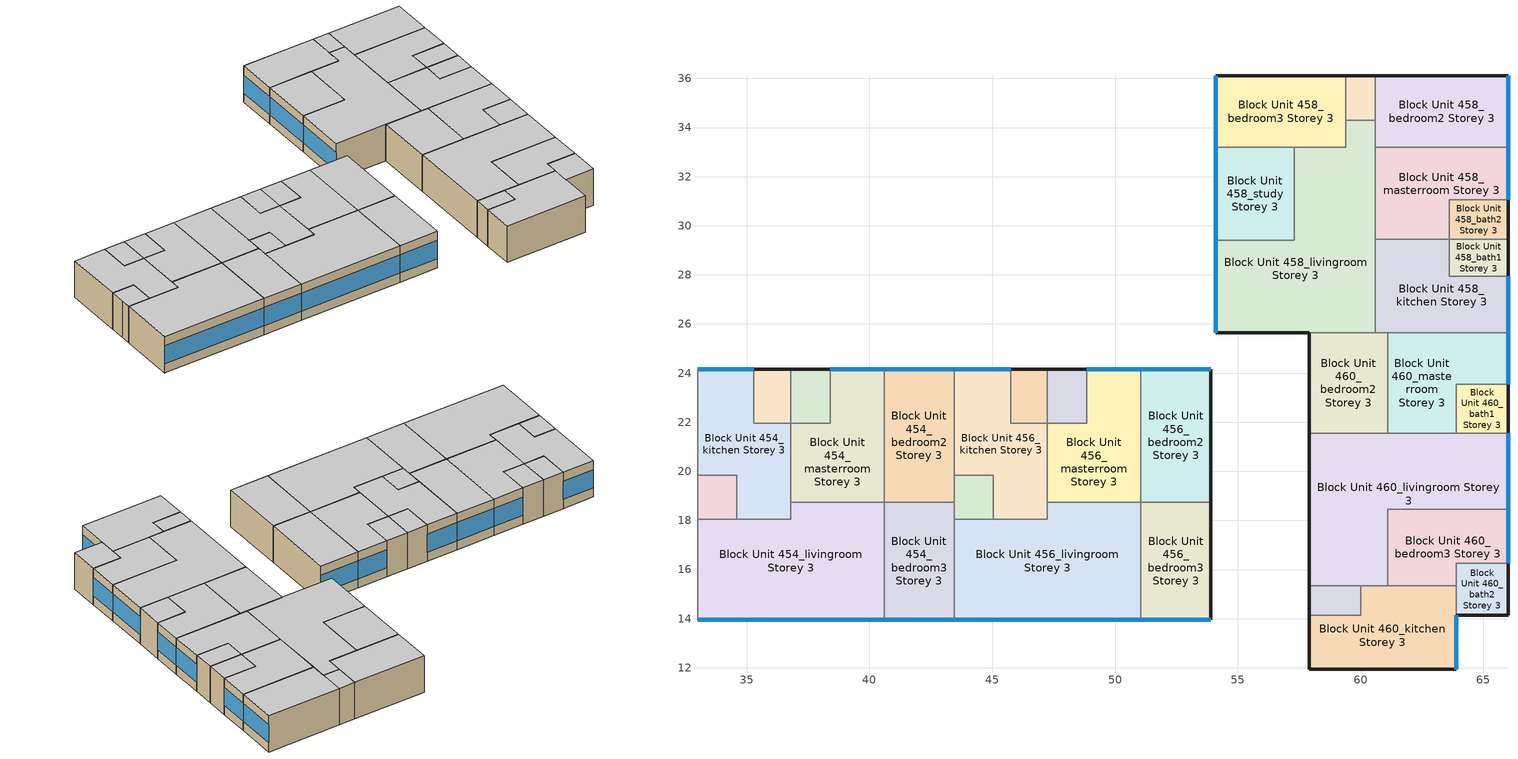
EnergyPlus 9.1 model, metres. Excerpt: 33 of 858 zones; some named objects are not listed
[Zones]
Block Unit 454_masterroom Storey 3
 floor adiabatic (Project Floor): 40.6,24.15 40.6,18.75 36.8,18.75 36.8,21.95 38.4,21.95 38.4,24.15 z12
 wall outside (Project Wall): 40.6,24.15 38.4,24.15 z12:14.8
 wall to Block Unit 454_bath2 Storey 3 (Project Wall): 38.4,24.15 38.4,21.95 36.8,21.95 z12:14.8
 wall to Block Unit 454_kitchen Storey 3 (Project Wall): 36.8,21.95 36.8,18.75 z12:14.8
 wall to Block Unit 454_livingroom Storey 3 (Project Wall): 36.8,18.75 40.6,18.75 z12:14.8
 wall to Block Unit 454_bedroom2 Storey 3 (Project Wall): 40.6,18.75 40.6,24.15 z12:14.8
 window (Project External Window): 40.6,24.15 38.4,24.15 z12.7:14.1
 ceiling adiabatic (Project Ceiling): 40.6,18.75 40.6,24.15 38.4,24.15 38.4,21.95 36.8,21.95 36.8,18.75 z14.8
Block Unit 454_bedroom2 Storey 3
 floor adiabatic (Project Floor): 43.45,24.15 43.45,18.75 40.6,18.75 40.6,24.15 z12
 wall outside (Project Wall): 43.45,24.15 40.6,24.15 z12:14.8
 wall to Block Unit 454_bedroom3 Storey 3 (Project Wall): 40.6,18.75 43.45,18.75 z12:14.8
 wall to Block Unit 456_kitchen Storey 3 (Project Wall): 43.45,19.85 43.45,24.15 z12:14.8
 wall to Block Unit 456_store Storey 3 (Project Wall): 43.45,18.75 43.45,19.85 z12:14.8
 window (Project External Window): 43.45,24.15 40.6,24.15 z12.7:14.1
 ceiling adiabatic (Project Ceiling): 43.45,18.75 43.45,24.15 40.6,24.15 40.6,18.75 z14.8
Block Unit 454_bedroom3 Storey 3
 floor adiabatic (Project Floor): 43.45,18.75 43.45,13.95 40.6,13.95 40.6,18.75 z12
 wall outside (Project Wall): 40.6,13.95 43.45,13.95 z12:14.8
 wall to Block Unit 454_livingroom Storey 3 (Project Wall): 40.6,18.75 40.6,13.95 z12:14.8
 wall to Block Unit 456_store Storey 3 (Project Wall): 43.45,18.05 43.45,18.75 z12:14.8
 wall to Block Unit 456_livingroom Storey 3 (Project Wall): 43.45,13.95 43.45,18.05 z12:14.8
 window (Project External Window): 40.6,13.95 43.45,13.95 z12.7:14.1
 ceiling adiabatic (Project Ceiling): 43.45,13.95 43.45,18.75 40.6,18.75 40.6,13.95 z14.8
Block Unit 454_bath1 Storey 3
 floor adiabatic (Project Floor): 36.8,24.15 36.8,21.95 35.3,21.95 35.3,24.15 z12
 wall outside (Project Wall): 36.8,24.15 35.3,24.15 z12:14.8
 wall to Block Unit 454_kitchen Storey 3 (Project Wall): 35.3,24.15 35.3,21.95 36.8,21.95 z12:14.8
 wall to Block Unit 454_bath2 Storey 3 (Project Wall): 36.8,21.95 36.8,24.15 z12:14.8
 ceiling adiabatic (Project Ceiling): 36.8,21.95 36.8,24.15 35.3,24.15 35.3,21.95 z14.8
Block Unit 454_bath2 Storey 3
 floor adiabatic (Project Floor): 38.4,24.15 38.4,21.95 36.8,21.95 36.8,24.15 z12
 wall outside (Project Wall): 38.4,24.15 36.8,24.15 z12:14.8
 ceiling adiabatic (Project Ceiling): 38.4,21.95 38.4,24.15 36.8,24.15 36.8,21.95 z14.8
Block Unit 454_kitchen Storey 3
 floor adiabatic (Project Floor): 35.3,24.15 35.3,21.95 36.8,21.95 36.8,18.05 34.6,18.05 34.6,19.85 33,19.85 33,24.15 z12
 wall outside (Project Wall): 35.3,24.15 33,24.15 z12:14.8
 wall to Block Unit 452_bedroom2 Storey 3 (Project Wall): 33,24.15 33,19.85 z12:14.8
 wall to Block Unit 454_livingroom Storey 3 (Project Wall): 34.6,18.05 36.8,18.05 36.8,18.75 z12:14.8
 wall to Block Unit 454_store Storey 3 (Project Wall): 33,19.85 34.6,19.85 34.6,18.05 z12:14.8
 window (Project External Window): 35.3,24.15 33,24.15 z12.7:14.1
 ceiling adiabatic (Project Ceiling): 36.8,18.05 36.8,21.95 35.3,21.95 35.3,24.15 33,24.15 33,19.85 34.6,19.85 34.6,18.05 z14.8
Block Unit 454_store Storey 3
 floor adiabatic (Project Floor): 34.6,19.85 34.6,18.05 33,18.05 33,19.85 z12
 wall to Block Unit 452_bedroom2 Storey 3 (Project Wall): 33,19.85 33,18.75 z12:14.8
 wall to Block Unit 452_bedroom3 Storey 3 (Project Wall): 33,18.75 33,18.05 z12:14.8
 wall to Block Unit 454_livingroom Storey 3 (Project Wall): 33,18.05 34.6,18.05 z12:14.8
 ceiling adiabatic (Project Ceiling): 34.6,18.05 34.6,19.85 33,19.85 33,18.05 z14.8
Block Unit 454_livingroom Storey 3
 floor adiabatic (Project Floor): 40.6,18.75 40.6,13.95 33,13.95 33,18.05 36.8,18.05 36.8,18.75 z12
 wall outside (Project Wall): 33,13.95 40.6,13.95 z12:14.8
 wall to Block Unit 452_bedroom3 Storey 3 (Project Wall): 33,18.05 33,13.95 z12:14.8
 window (Project External Window): 33,13.95 40.6,13.95 z12.7:14.1
 ceiling adiabatic (Project Ceiling): 40.6,13.95 40.6,18.75 36.8,18.75 36.8,18.05 33,18.05 33,13.95 z14.8
Block Unit 456_masterroom Storey 3
 floor adiabatic (Project Floor): 51.05,24.15 51.05,18.75 47.25,18.75 47.25,21.95 48.85,21.95 48.85,24.15 z12
 wall outside (Project Wall): 51.05,24.15 48.85,24.15 z12:14.8
 wall to Block Unit 456_bath2 Storey 3 (Project Wall): 48.85,24.15 48.85,21.95 47.25,21.95 z12:14.8
 wall to Block Unit 456_kitchen Storey 3 (Project Wall): 47.25,21.95 47.25,18.75 z12:14.8
 wall to Block Unit 456_livingroom Storey 3 (Project Wall): 47.25,18.75 51.05,18.75 z12:14.8
 wall to Block Unit 456_bedroom2 Storey 3 (Project Wall): 51.05,18.75 51.05,24.15 z12:14.8
 window (Project External Window): 51.05,24.15 48.85,24.15 z12.7:14.1
 ceiling adiabatic (Project Ceiling): 51.05,18.75 51.05,24.15 48.85,24.15 48.85,21.95 47.25,21.95 47.25,18.75 z14.8
Block Unit 456_bedroom2 Storey 3
 floor adiabatic (Project Floor): 53.9,24.15 53.9,18.75 51.05,18.75 51.05,24.15 z12
 wall outside (Project Wall): 53.9,18.75 53.9,24.15 51.05,24.15 z12:14.8
 wall to Block Unit 456_bedroom3 Storey 3 (Project Wall): 51.05,18.75 53.9,18.75 z12:14.8
 window (Project External Window): 53.9,24.15 51.05,24.15 z12.7:14.1
 ceiling adiabatic (Project Ceiling): 53.9,18.75 53.9,24.15 51.05,24.15 51.05,18.75 z14.8
Block Unit 456_bedroom3 Storey 3
 floor adiabatic (Project Floor): 53.9,18.75 53.9,13.95 51.05,13.95 51.05,18.75 z12
 wall outside (Project Wall): 51.05,13.95 53.9,13.95 53.9,18.75 z12:14.8
 wall to Block Unit 456_livingroom Storey 3 (Project Wall): 51.05,18.75 51.05,13.95 z12:14.8
 window (Project External Window): 51.05,13.95 53.9,13.95 z12.7:14.1
 ceiling adiabatic (Project Ceiling): 53.9,13.95 53.9,18.75 51.05,18.75 51.05,13.95 z14.8
Block Unit 456_bath1 Storey 3
 floor adiabatic (Project Floor): 47.25,24.15 47.25,21.95 45.75,21.95 45.75,24.15 z12
 wall outside (Project Wall): 47.25,24.15 45.75,24.15 z12:14.8
 wall to Block Unit 456_kitchen Storey 3 (Project Wall): 45.75,24.15 45.75,21.95 47.25,21.95 z12:14.8
 wall to Block Unit 456_bath2 Storey 3 (Project Wall): 47.25,21.95 47.25,24.15 z12:14.8
 ceiling adiabatic (Project Ceiling): 47.25,21.95 47.25,24.15 45.75,24.15 45.75,21.95 z14.8
Block Unit 456_bath2 Storey 3
 floor adiabatic (Project Floor): 48.85,24.15 48.85,21.95 47.25,21.95 47.25,24.15 z12
 wall outside (Project Wall): 48.85,24.15 47.25,24.15 z12:14.8
 ceiling adiabatic (Project Ceiling): 48.85,21.95 48.85,24.15 47.25,24.15 47.25,21.95 z14.8
Block Unit 456_kitchen Storey 3
 floor adiabatic (Project Floor): 45.75,24.15 45.75,21.95 47.25,21.95 47.25,18.05 45.05,18.05 45.05,19.85 43.45,19.85 43.45,24.15 z12
 wall outside (Project Wall): 45.75,24.15 43.45,24.15 z12:14.8
 wall to Block Unit 456_livingroom Storey 3 (Project Wall): 45.05,18.05 47.25,18.05 47.25,18.75 z12:14.8
 wall to Block Unit 456_store Storey 3 (Project Wall): 43.45,19.85 45.05,19.85 45.05,18.05 z12:14.8
 window (Project External Window): 45.75,24.15 43.45,24.15 z12.7:14.1
 ceiling adiabatic (Project Ceiling): 47.25,18.05 47.25,21.95 45.75,21.95 45.75,24.15 43.45,24.15 43.45,19.85 45.05,19.85 45.05,18.05 z14.8
Block Unit 456_store Storey 3
 floor adiabatic (Project Floor): 45.05,19.85 45.05,18.05 43.45,18.05 43.45,19.85 z12
 wall to Block Unit 456_livingroom Storey 3 (Project Wall): 43.45,18.05 45.05,18.05 z12:14.8
 ceiling adiabatic (Project Ceiling): 45.05,18.05 45.05,19.85 43.45,19.85 43.45,18.05 z14.8
Block Unit 456_livingroom Storey 3
 floor adiabatic (Project Floor): 51.05,18.75 51.05,13.95 43.45,13.95 43.45,18.05 47.25,18.05 47.25,18.75 z12
 wall outside (Project Wall): 43.45,13.95 51.05,13.95 z12:14.8
 window (Project External Window): 43.45,13.95 51.05,13.95 z12.7:14.1
 ceiling adiabatic (Project Ceiling): 51.05,13.95 51.05,18.75 47.25,18.75 47.25,18.05 43.45,18.05 43.45,13.95 z14.8
Block Unit 458_masterroom Storey 3
 floor adiabatic (Project Floor): 66,33.2 66,31.05 63.6,31.05 63.6,29.45 60.6,29.45 60.6,33.2 z12
 wall outside (Project Wall): 66,31.05 66,33.2 z12:14.8
 wall to Block Unit 458_bedroom2 Storey 3 (Project Wall): 66,33.2 60.6,33.2 z12:14.8
 wall to Block Unit 458_livingroom Storey 3 (Project Wall): 60.6,33.2 60.6,29.45 z12:14.8
 wall to Block Unit 458_kitchen Storey 3 (Project Wall): 60.6,29.45 63.6,29.45 z12:14.8
 wall to Block Unit 458_bath2 Storey 3 (Project Wall): 63.6,29.45 63.6,31.05 66,31.05 z12:14.8
 window (Project External Window): 66,31.05 66,33.2 z12.7:14.1
 ceiling adiabatic (Project Ceiling): 66,31.05 66,33.2 60.6,33.2 60.6,29.45 63.6,29.45 63.6,31.05 z14.8
Block Unit 458_bedroom2 Storey 3
 floor adiabatic (Project Floor): 66,36.1 66,33.2 60.6,33.2 60.6,36.1 z12
 wall outside (Project Wall): 66,33.2 66,36.1 60.6,36.1 z12:14.8
 wall to Block Unit 458_store Storey 3 (Project Wall): 60.6,36.1 60.6,34.3 z12:14.8
 wall to Block Unit 458_livingroom Storey 3 (Project Wall): 60.6,34.3 60.6,33.2 z12:14.8
 window (Project External Window): 66,33.2 66,36.1 z12.7:14.1
 ceiling adiabatic (Project Ceiling): 66,33.2 66,36.1 60.6,36.1 60.6,33.2 z14.8
Block Unit 458_bedroom3 Storey 3
 floor adiabatic (Project Floor): 59.4,36.1 59.4,33.2 54.1,33.2 54.1,36.1 z12
 wall outside (Project Wall): 59.4,36.1 54.1,36.1 54.1,33.2 z12:14.8
 wall to Block Unit 458_study Storey 3 (Project Wall): 54.1,33.2 57.3,33.2 z12:14.8
 wall to Block Unit 458_livingroom Storey 3 (Project Wall): 57.3,33.2 59.4,33.2 59.4,34.3 z12:14.8
 wall to Block Unit 458_store Storey 3 (Project Wall): 59.4,34.3 59.4,36.1 z12:14.8
 window (Project External Window): 54.1,36.1 54.1,33.2 z12.7:14.1
 ceiling adiabatic (Project Ceiling): 59.4,33.2 59.4,36.1 54.1,36.1 54.1,33.2 z14.8
Block Unit 458_study Storey 3
 floor adiabatic (Project Floor): 57.3,33.2 57.3,29.4 54.1,29.4 54.1,33.2 z12
 wall outside (Project Wall): 54.1,33.2 54.1,29.4 z12:14.8
 wall to Block Unit 458_livingroom Storey 3 (Project Wall): 54.1,29.4 57.3,29.4 57.3,33.2 z12:14.8
 window (Project External Window): 54.1,33.2 54.1,29.4 z12.7:14.1
 ceiling adiabatic (Project Ceiling): 57.3,29.4 57.3,33.2 54.1,33.2 54.1,29.4 z14.8
Block Unit 458_bath1 Storey 3
 floor adiabatic (Project Floor): 66,29.45 66,27.95 63.6,27.95 63.6,29.45 z12
 wall outside (Project Wall): 66,27.95 66,29.45 z12:14.8
 wall to Block Unit 458_bath2 Storey 3 (Project Wall): 66,29.45 63.6,29.45 z12:14.8
 wall to Block Unit 458_kitchen Storey 3 (Project Wall): 63.6,29.45 63.6,27.95 66,27.95 z12:14.8
 ceiling adiabatic (Project Ceiling): 66,27.95 66,29.45 63.6,29.45 63.6,27.95 z14.8
Block Unit 458_bath2 Storey 3
 floor adiabatic (Project Floor): 66,31.05 66,29.45 63.6,29.45 63.6,31.05 z12
 wall outside (Project Wall): 66,29.45 66,31.05 z12:14.8
 ceiling adiabatic (Project Ceiling): 66,29.45 66,31.05 63.6,31.05 63.6,29.45 z14.8
Block Unit 458_kitchen Storey 3
 floor adiabatic (Project Floor): 66,27.95 66,25.65 60.6,25.65 60.6,29.45 63.6,29.45 63.6,27.95 z12
 wall outside (Project Wall): 66,25.65 66,27.95 z12:14.8
 wall to Block Unit 458_livingroom Storey 3 (Project Wall): 60.6,29.45 60.6,25.65 z12:14.8
 wall to Block Unit 460_masterroom Storey 3 (Project Wall): 61.1,25.65 66,25.65 z12:14.8
 wall to Block Unit 460_bedroom2 Storey 3 (Project Wall): 60.6,25.65 61.1,25.65 z12:14.8
 window (Project External Window): 66,25.65 66,27.95 z12.7:14.1
 ceiling adiabatic (Project Ceiling): 66,25.65 66,27.95 63.6,27.95 63.6,29.45 60.6,29.45 60.6,25.65 z14.8
Block Unit 458_store Storey 3
 floor adiabatic (Project Floor): 60.6,36.1 60.6,34.3 59.4,34.3 59.4,36.1 z12
 wall outside (Project Wall): 60.6,36.1 59.4,36.1 z12:14.8
 wall to Block Unit 458_livingroom Storey 3 (Project Wall): 59.4,34.3 60.6,34.3 z12:14.8
 ceiling adiabatic (Project Ceiling): 60.6,34.3 60.6,36.1 59.4,36.1 59.4,34.3 z14.8
Block Unit 458_livingroom Storey 3
 floor adiabatic (Project Floor): 60.6,34.3 60.6,25.65 54.1,25.65 54.1,29.4 57.3,29.4 57.3,33.2 59.4,33.2 59.4,34.3 z12
 wall outside (Project Wall): 54.1,29.4 54.1,25.65 57.9,25.65 z12:14.8
 wall to Block Unit 460_bedroom2 Storey 3 (Project Wall): 57.9,25.65 60.6,25.65 z12:14.8
 window (Project External Window): 54.1,29.4 54.1,25.65 z12.7:14.1
 ceiling adiabatic (Project Ceiling): 60.6,25.65 60.6,34.3 59.4,34.3 59.4,33.2 57.3,33.2 57.3,29.4 54.1,29.4 54.1,25.65 z14.8
Block Unit 460_bath2 Storey 3
 floor adiabatic (Project Floor): 66,16.25 66,14.15 63.9,14.15 63.9,16.25 z12
 wall outside (Project Wall): 63.9,14.15 66,14.15 66,16.25 z12:14.8
 wall to Block Unit 460_bedroom3 Storey 3 (Project Wall): 66,16.25 63.9,16.25 63.9,15.35 z12:14.8
 wall to Block Unit 460_kitchen Storey 3 (Project Wall): 63.9,15.35 63.9,14.15 z12:14.8
 ceiling adiabatic (Project Ceiling): 66,14.15 66,16.25 63.9,16.25 63.9,14.15 z14.8
Block Unit 460_bedroom3 Storey 3
 floor adiabatic (Project Floor): 66,18.45 66,16.25 63.9,16.25 63.9,15.35 61.1,15.35 61.1,18.45 z12
 wall outside (Project Wall): 66,16.25 66,18.45 z12:14.8
 wall to Block Unit 460_livingroom Storey 3 (Project Wall): 66,18.45 61.1,18.45 61.1,15.35 z12:14.8
 wall to Block Unit 460_kitchen Storey 3 (Project Wall): 61.1,15.35 63.9,15.35 z12:14.8
 window (Project External Window): 66,16.25 66,18.45 z12.7:14.1
 ceiling adiabatic (Project Ceiling): 66,16.25 66,18.45 61.1,18.45 61.1,15.35 63.9,15.35 63.9,16.25 z14.8
Block Unit 460_livingroom Storey 3
 floor adiabatic (Project Floor): 66,21.55 66,18.45 61.1,18.45 61.1,15.35 57.9,15.35 57.9,21.55 z12
 wall outside (Project Wall): 57.9,21.55 57.9,15.35 / 66,18.45 66,21.55 z12:14.8
 wall to Block Unit 460_bath1 Storey 3 (Project Wall): 66,21.55 63.9,21.55 z12:14.8
 wall to Block Unit 460_masterroom Storey 3 (Project Wall): 63.9,21.55 61.1,21.55 z12:14.8
 wall to Block Unit 460_bedroom2 Storey 3 (Project Wall): 61.1,21.55 57.9,21.55 z12:14.8
 wall to Block Unit 460_kitchen Storey 3 (Project Wall): 60,15.35 61.1,15.35 z12:14.8
 wall to Block Unit 460_store Storey 3 (Project Wall): 57.9,15.35 60,15.35 z12:14.8
 window (Project External Window): 66,18.45 66,21.55 z12.7:14.1
 ceiling adiabatic (Project Ceiling): 66,18.45 66,21.55 57.9,21.55 57.9,15.35 61.1,15.35 61.1,18.45 z14.8
Block Unit 460_bath1 Storey 3
 floor adiabatic (Project Floor): 66,23.55 66,21.55 63.9,21.55 63.9,23.55 z12
 wall outside (Project Wall): 66,21.55 66,23.55 z12:14.8
 wall to Block Unit 460_masterroom Storey 3 (Project Wall): 66,23.55 63.9,23.55 63.9,21.55 z12:14.8
 ceiling adiabatic (Project Ceiling): 66,21.55 66,23.55 63.9,23.55 63.9,21.55 z14.8
Block Unit 460_masterroom Storey 3
 floor adiabatic (Project Floor): 66,25.65 66,23.55 63.9,23.55 63.9,21.55 61.1,21.55 61.1,25.65 z12
 wall outside (Project Wall): 66,23.55 66,25.65 z12:14.8
 wall to Block Unit 460_bedroom2 Storey 3 (Project Wall): 61.1,25.65 61.1,21.55 z12:14.8
 window (Project External Window): 66,23.55 66,25.65 z12.7:14.1
 ceiling adiabatic (Project Ceiling): 66,23.55 66,25.65 61.1,25.65 61.1,21.55 63.9,21.55 63.9,23.55 z14.8
Block Unit 460_bedroom2 Storey 3
 floor adiabatic (Project Floor): 61.1,25.65 61.1,21.55 57.9,21.55 57.9,25.65 z12
 wall outside (Project Wall): 57.9,25.65 57.9,21.55 z12:14.8
 ceiling adiabatic (Project Ceiling): 61.1,21.55 61.1,25.65 57.9,25.65 57.9,21.55 z14.8
Block Unit 460_kitchen Storey 3
 floor adiabatic (Project Floor): 63.9,15.35 63.9,11.95 57.9,11.95 57.9,14.15 60,14.15 60,15.35 z12
 wall outside (Project Wall): 57.9,14.15 57.9,11.95 63.9,11.95 63.9,14.15 z12:14.8
 wall to Block Unit 460_store Storey 3 (Project Wall): 60,15.35 60,14.15 57.9,14.15 z12:14.8
 window (Project External Window): 63.9,11.95 63.9,14.15 z12.7:14.1
 ceiling adiabatic (Project Ceiling): 63.9,11.95 63.9,15.35 60,15.35 60,14.15 57.9,14.15 57.9,11.95 z14.8
Block Unit 460_store Storey 3
 floor adiabatic (Project Floor): 60,15.35 60,14.15 57.9,14.15 57.9,15.35 z12
 wall outside (Project Wall): 57.9,15.35 57.9,14.15 z12:14.8
 ceiling adiabatic (Project Ceiling): 60,14.15 60,15.35 57.9,15.35 57.9,14.15 z14.8
[Building]
One Precinct: North Axis=0; Terrain=City; Loads Convergence Tolerance Value=0.04; Temperature Convergence Tolerance Value=0.4; Solar Distribution=FullInteriorAndExterior; Maximum Number of Warmup Days=25; Minimum Number of Warmup Days=6
[Site:Location]
SGP_Singapore.486980_IWEC: Latitude=1.37; Longitude=103.98; Time Zone=8; Elevation=16
[MATERIAL] Roughness=MediumRough
Name | Thickness | Conductivity | Density | Specific Heat | Thermal Absorptance | Solar Absorptance | Visible Absorptance
ConcreteWall | 0.15 | 0.8 | 2400 | 880 | 0.85 | 0.79 | 0.79
Greenwall | 0.079 | 2.5 | 1293 | 853 | 0.98 | 0.75 | 0.75
[WindowMaterial:SimpleGlazingSystem]
SingleGlazingEuroGrey: UFactor=5.93; Solar Heat Gain Coefficient=0.62; Visible Transmittance=0.495
[Construction]
Project Wall: Greenwall
Project Floor; Project Ceiling: ConcreteWall
Project External Window: SingleGlazingEuroGrey
[ZONE] Type=1; Multiplier=1; Ceiling Height=autocalculate; Volume=autocalculate; Floor Area=autocalculate; Part of Total Floor Area=Yes
Block Unit 454_masterroom Storey 3; Block Unit 454_bedroom2 Storey 3; Block Unit 454_bedroom3 Storey 3; Block Unit 454_bath1 Storey 3; Block Unit 454_bath2 Storey 3; Block Unit 454_kitchen Storey 3; Block Unit 454_store Storey 3; Block Unit 454_livingroom Storey 3; Block Unit 456_masterroom Storey 3; Block Unit 456_bedroom2 Storey 3; Block Unit 456_bedroom3 Storey 3; Block Unit 456_bath1 Storey 3; Block Unit 456_bath2 Storey 3; Block Unit 456_kitchen Storey 3; Block Unit 456_store Storey 3; Block Unit 456_livingroom Storey 3; Block Unit 458_masterroom Storey 3; Block Unit 458_bedroom2 Storey 3; Block Unit 458_bedroom3 Storey 3; Block Unit 458_study Storey 3; Block Unit 458_bath1 Storey 3; Block Unit 458_bath2 Storey 3; Block Unit 458_kitchen Storey 3; Block Unit 458_store Storey 3; Block Unit 458_livingroom Storey 3; Block Unit 460_bath2 Storey 3; Block Unit 460_bedroom3 Storey 3; Block Unit 460_livingroom Storey 3; Block Unit 460_bath1 Storey 3; Block Unit 460_masterroom Storey 3; Block Unit 460_bedroom2 Storey 3; Block Unit 460_kitchen Storey 3; Block Unit 460_store Storey 3
[ZONEINFILTRATION:DESIGNFLOWRATE] Design Flow Rate Calculation Method=AirChanges/Hour; Constant Term Coefficient=1; Temperature Term Coefficient=0; Velocity Term Coefficient=0; Velocity Squared Term Coefficient=0
Name | Zone or ZoneList | Schedule | Air Changes per Hour
Block Unit 454_masterroom Storey 3 Infiltration | Block Unit 454_masterroom Storey 3 | Always On | 0.2
Block Unit 454_bedroom2 Storey 3 Infiltration | Block Unit 454_bedroom2 Storey 3 | Always On | 0.2
Block Unit 454_bedroom3 Storey 3 Infiltration | Block Unit 454_bedroom3 Storey 3 | Always On | 0.2
Block Unit 454_bath1 Storey 3 Infiltration | Block Unit 454_bath1 Storey 3 | Always On | 1
Block Unit 454_bath2 Storey 3 Infiltration | Block Unit 454_bath2 Storey 3 | Always On | 1
Block Unit 454_kitchen Storey 3 Infiltration | Block Unit 454_kitchen Storey 3 | Always On | 1
Block Unit 454_store Storey 3 Infiltration | Block Unit 454_store Storey 3 | Always On | 1
Block Unit 454_livingroom Storey 3 Infiltration | Block Unit 454_livingroom Storey 3 | Living_Infiltration_AirCon | 1
Block Unit 456_masterroom Storey 3 Infiltration | Block Unit 456_masterroom Storey 3 | Always On | 0.2
Block Unit 456_bedroom2 Storey 3 Infiltration | Block Unit 456_bedroom2 Storey 3 | Always On | 0.2
Block Unit 456_bedroom3 Storey 3 Infiltration | Block Unit 456_bedroom3 Storey 3 | Always On | 0.2
Block Unit 456_bath1 Storey 3 Infiltration | Block Unit 456_bath1 Storey 3 | Always On | 1
Block Unit 456_bath2 Storey 3 Infiltration | Block Unit 456_bath2 Storey 3 | Always On | 1
Block Unit 456_kitchen Storey 3 Infiltration | Block Unit 456_kitchen Storey 3 | Always On | 1
Block Unit 456_store Storey 3 Infiltration | Block Unit 456_store Storey 3 | Always On | 1
Block Unit 456_livingroom Storey 3 Infiltration | Block Unit 456_livingroom Storey 3 | Living_Infiltration_AirCon | 1
Block Unit 458_masterroom Storey 3 Infiltration | Block Unit 458_masterroom Storey 3 | Always On | 0.2
Block Unit 458_bedroom2 Storey 3 Infiltration | Block Unit 458_bedroom2 Storey 3 | Always On | 0.2
Block Unit 458_bedroom3 Storey 3 Infiltration | Block Unit 458_bedroom3 Storey 3 | Always On | 0.2
Block Unit 458_study Storey 3 Infiltration | Block Unit 458_study Storey 3 | Always On | 1
Block Unit 458_bath1 Storey 3 Infiltration | Block Unit 458_bath1 Storey 3 | Always On | 1
Block Unit 458_bath2 Storey 3 Infiltration | Block Unit 458_bath2 Storey 3 | Always On | 1
Block Unit 458_kitchen Storey 3 Infiltration | Block Unit 458_kitchen Storey 3 | Always On | 1
Block Unit 458_store Storey 3 Infiltration | Block Unit 458_store Storey 3 | Always On | 1
Block Unit 458_livingroom Storey 3 Infiltration | Block Unit 458_livingroom Storey 3 | Living_Infiltration_AirCon | 1
Block Unit 460_bath2 Storey 3 Infiltration | Block Unit 460_bath2 Storey 3 | Always On | 1
Block Unit 460_bedroom3 Storey 3 Infiltration | Block Unit 460_bedroom3 Storey 3 | Always On | 0.2
Block Unit 460_livingroom Storey 3 Infiltration | Block Unit 460_livingroom Storey 3 | Living_Infiltration_AirCon | 1
Block Unit 460_bath1 Storey 3 Infiltration | Block Unit 460_bath1 Storey 3 | Always On | 1
Block Unit 460_masterroom Storey 3 Infiltration | Block Unit 460_masterroom Storey 3 | Always On | 0.2
Block Unit 460_bedroom2 Storey 3 Infiltration | Block Unit 460_bedroom2 Storey 3 | Always On | 0.2
Block Unit 460_kitchen Storey 3 Infiltration | Block Unit 460_kitchen Storey 3 | Always On | 1
Block Unit 460_store Storey 3 Infiltration | Block Unit 460_store Storey 3 | Always On | 1
[HVACTEMPLATE:ZONE:IDEALLOADSAIRSYSTEM] Template Thermostat=Zone Stat; System Availability Schedule=AirCon_normal; Maximum Heating Supply Air Temperature=50; Minimum Cooling Supply Air Temperature=13; Maximum Heating Supply Air Humidity Ratio=0.0156; Minimum Cooling Supply Air Humidity Ratio=0.0077; Heating Limit=NoLimit; Cooling Limit=NoLimit; Heating Availability Schedule=Always Off; Cooling Availability Schedule=AirCon_normal; Dehumidification Control Type=Humidistat; Cooling Sensible Heat Ratio=0.7; Dehumidification Setpoint=60; Humidification Control Type=None; Outdoor Air Method=None; Outdoor Air Flow Rate per Person=0.00944; Outdoor Air Flow Rate per Zone Floor Area=0; Outdoor Air Flow Rate per Zone=0; Demand Controlled Ventilation Type=None; Outdoor Air Economizer Type=NoEconomizer; Heat Recovery Type=None; Sensible Heat Recovery Effectiveness=0.7; Latent Heat Recovery Effectiveness=0.65
Block Unit 454_masterroom Storey 3; Block Unit 454_bedroom2 Storey 3; Block Unit 454_bedroom3 Storey 3; Block Unit 454_livingroom Storey 3; Block Unit 456_masterroom Storey 3; Block Unit 456_bedroom2 Storey 3; Block Unit 456_bedroom3 Storey 3; Block Unit 456_livingroom Storey 3; Block Unit 458_masterroom Storey 3; Block Unit 458_bedroom2 Storey 3; Block Unit 458_bedroom3 Storey 3; Block Unit 458_livingroom Storey 3; Block Unit 460_bedroom3 Storey 3; Block Unit 460_livingroom Storey 3; Block Unit 460_masterroom Storey 3; Block Unit 460_bedroom2 Storey 3
[Schedule:Compact]
Always On: Through: 12/31, For: AllDays, Until: 24:00, 1
Always Off: Through: 12/31, For: AllDays, Until: 24:00, 0
AirCon_normal: Through: 31 Dec, For: AllDays, Until: 07:00, 1, Until: 22:00, 0, Until: 24:00, 1
[SCHEDULE:COMPACT]
Living_Infiltration_AirCon: Through: 12/31, For: AllDays, Until: 07:00, 0.2, Until: 22:00, 1, Until: 24:00, 0.2
